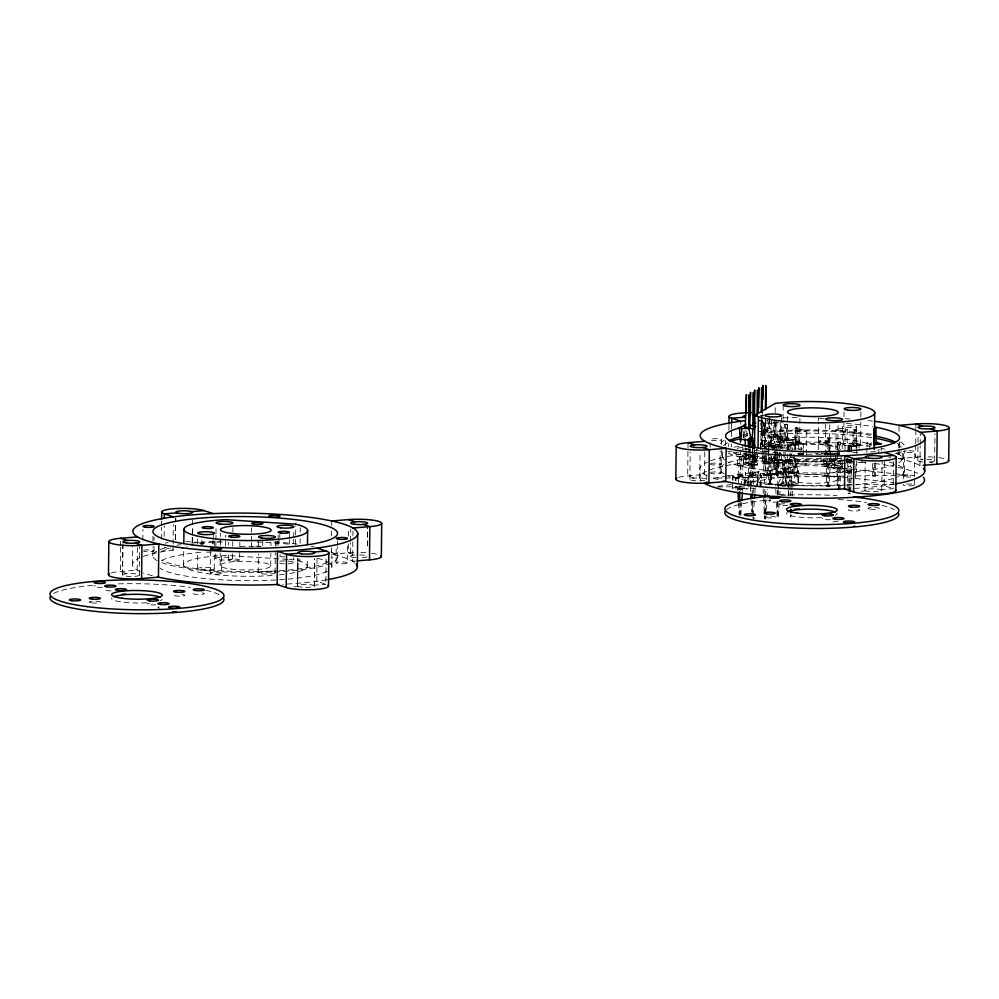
<?xml version="1.0" encoding="UTF-8"?>
<svg xmlns="http://www.w3.org/2000/svg" width="999" height="999" viewBox="0 0 999 999"><rect width="100%" height="100%" fill="white"/><g stroke="black" fill="none" stroke-linecap="round" stroke-linejoin="round"><path stroke-width="0.75" stroke-dasharray="5 3.75" d="M749.812 486.238L749.824 464.785L748.488 464.335L748.863 486.163M769.63 484.615L769.642 463.149L768.306 462.712L768.681 484.54L769.63 484.615L771.29 484.677L772.115 462.949L768.306 462.712M774.562 468.856L774.562 447.39L773.238 446.953L775.711 446.753L777.047 447.19L776.211 468.918L773.601 468.781L773.401 456.306M787.424 456.918L786.837 472.427L785.189 472.365L785.189 452.447M798.114 458.878L797.464 475.949L795.816 475.886L795.816 459.028M827.684 486.426L827.684 464.972L826.36 464.535L826.735 486.363L827.684 486.426L829.345 486.488L830.169 464.772L826.36 464.535M838.311 489.947L838.311 468.494L836.987 468.044L837.349 489.872M848.938 491.933L848.938 472.003L847.614 471.565L847.951 491.833M875.798 463.723L875.336 476.136L873.675 476.073L873.675 463.811M748.488 454.795L748.476 457.917L748.651 454.945M748.501 453.234L748.526 448.551M752.634 449.363L752.609 455.606L752.959 449.662M757.629 453.896L757.504 464.972L752.697 463.224L752.746 452.135M760.876 449.425L760.951 432.267L761.987 431.68L760.951 449.5M760.276 428.334L762.337 428.184L762.362 419.742M762.799 416.321L762.811 413.224M769.58 417.382L769.542 428.633L770.716 428.983L771.902 419.355M768.668 446.94L769.105 436.763L770.953 436.413L770.916 446.678L771.265 422.54M773.913 452.51L777.447 452.272L777.322 463.349L772.514 461.6L772.539 457.442M767.881 435.552L771.615 437.674L781.53 436.501L777.484 434.752L767.881 435.552L767.731 446.628L773.338 448.314L782.254 447.589L782.367 436.513L775.823 436.788L775.886 420.654M782.254 447.589L777.447 445.841L777.484 434.752M786.513 424.175L787.412 424.725L787.774 440.734L786.438 440.297L786.513 424.175L784.665 424.525L783.965 440.509L792.994 440.022L792.894 449.712M788.074 449.35L788.111 438.261L778.508 439.073L778.371 448.751M797.127 427.684L798.039 428.234L798.401 444.255L797.065 443.818L797.127 427.684L795.291 428.034L794.592 444.018L803.621 443.544L803.558 449.188M798.701 450.099L798.738 441.783L789.135 442.594L789.035 449.5M829.008 438.236L828.945 454.358L826.46 454.57L827.16 438.586L829.907 438.786L830.144 448.976M835.476 455.469L835.376 465.159L830.569 463.411L830.606 452.335M839.572 454.945L839.597 450.549M839.597 449.075L839.635 441.745L837.786 442.095L837.474 449.363M841.233 455.844L841.195 466.933L831.48 467.719L831.605 458.029M852.671 443.943L856.78 443.606L860.826 445.354L852.746 446.091L861.675 445.367L855.119 445.641L855.181 429.508L853.333 429.857L852.771 442.932M856.755 453.309L856.767 449.15M856.767 447.764L856.78 443.606M766.121 429.37L765.072 429.957L764.984 448.688L766.121 429.37L761.638 429.745L762.312 446.89L762.674 429.158M139.398 575.087L139.673 546.515M142.857 540.047L142.957 529.433M192.283 542.494L192.42 525.874M201.923 545.167L201.985 539.285M210.227 573.001L210.427 551.773M228.434 559.84L228.509 552.484M228.584 545.129L228.609 542.195M251.511 542.569L251.473 546.977A5.619 0.962 0.6 0 1 256.181 546.153A5.619 0.962 0.6 0 1 262.238 546.79M251.523 541.096L251.648 527.859M278.084 545.466L278.122 541.046M278.134 539.585L278.172 535.164M314.435 585.963L314.673 558.678M336.064 562.687L336.213 547.514M367.395 545.779L367.545 527.597M689.909 479.195L690.172 452.135M721.203 464.085L721.328 450.437M721.39 444.368L721.428 439.822A5.619 0.962 0.6 0 0 713.461 438.773A5.619 0.962 0.6 0 0 712.612 440.434A5.619 0.962 0.6 0 0 721.428 439.822M742.769 449.637L742.844 442.12M780.007 445.691A5.619 0.962 0.6 0 0 772.027 444.642A5.619 0.962 0.6 0 0 771.178 446.303A5.619 0.962 0.6 0 0 780.007 445.691L780.244 422.065M788.698 486.426L788.935 462.15A5.619 0.962 0.6 0 0 780.956 461.113A5.619 0.962 0.6 0 0 780.107 462.774A5.619 0.962 0.6 0 0 788.935 462.15M806.543 454.458L806.792 430.844A5.619 0.962 0.6 0 0 798.813 429.795A5.619 0.962 0.6 0 0 797.964 431.456A5.619 0.962 0.6 0 0 806.792 430.844M829.595 441.62A5.619 0.962 0.6 0 0 821.628 440.584A5.619 0.962 0.6 0 0 820.778 442.232A5.619 0.962 0.6 0 0 829.595 441.62L829.794 423.876M847.14 443.156L847.264 429.508A5.619 0.962 0.6 0 0 839.285 428.459A5.619 0.962 0.6 0 0 838.448 430.119A5.619 0.962 0.6 0 0 847.264 429.508M856.205 448.838L856.418 426.785A5.619 0.962 0.6 0 0 848.438 425.749A5.619 0.962 0.6 0 0 847.589 427.397A5.619 0.962 0.6 0 0 856.418 426.785M864.959 490.059L865.234 461.488M914.547 476.098L914.784 451.835M917.819 460.502L917.981 443.956M917.994 442.457L918.069 434.94M120.592 547.34L120.342 571.515L126.985 573.713M120.617 545.829L120.654 541.308M122.565 574.812L122.927 543.381M132.492 564.635L132.68 546.515M137.45 547.477L137.213 570.129L120.342 571.515A22.49 3.871 0.6 0 0 111.226 572.976M152.76 555.956L152.859 546.878M152.922 540.834L152.972 536.288M153.958 550.948L154.008 546.366M154.083 540.247L154.108 537.187M161.401 539.248L161.526 527.172M161.551 525.661L161.601 521.128M164.123 536.513L164.236 525.949M173.102 545.554L173.052 550.087L164.011 547.09M173.114 544.043L173.314 524.413M175.487 539.21L175.712 518.069M175.487 539.26L175.724 518.306M183.591 565.172L183.741 551.198M192.258 542.657L192.432 526.036M192.445 524.537L192.495 520.004M197.352 568.831L197.527 551.748M197.615 543.98L197.677 537.774M200.549 544.093L203.646 543.843L203.696 539.31M212.712 543.806L212.75 540.784M213.149 543.918L213.187 540.946M213.199 539.46L213.249 535.014M214.223 568.955L214.385 553.421M214.46 545.666L214.51 541.008M215.734 558.541L215.784 553.883M215.871 546.116L215.921 541.458M215.934 539.91L215.984 535.252M215.996 533.703L216.084 525.936M220.13 565.446L220.255 553.021M220.342 545.254L220.467 532.842M221.428 573.289A5.619 0.962 0.6 0 0 213.449 572.252A5.619 0.962 0.6 0 0 212.6 573.901A5.619 0.962 0.6 0 0 221.428 573.289L221.653 553.409M225.424 546.066L225.549 535.189M232.605 558.666L232.667 552.459M232.73 546.253L232.779 541.595M232.879 532.28L232.929 527.609M239.635 560.114A5.619 0.962 0.6 0 0 231.656 559.078A5.619 0.962 0.6 0 0 230.819 560.739A5.619 0.962 0.6 0 0 239.635 560.114L239.723 552.709M239.785 546.778L239.835 542.32M258.242 572.602L258.429 553.97M258.516 546.203L258.566 541.545M262.687 545.779L262.737 541.333M270.717 565.834L270.841 553.409M270.929 545.641L270.954 542.544M275.1 572.739L275.312 552.547M275.374 546.341L275.424 541.683M276.798 545.242L276.835 542.132M279.795 537.574L279.832 534.515M289.31 544.18L289.36 539.722M289.385 538.249L289.435 533.791M288.361 563.761A8.429 1.449 0.6 0 0 293.494 562.474L293.531 557.792M293.681 543.818L293.731 539.16M293.743 537.612L293.831 529.845M295.567 544.355L295.642 536.588M295.654 535.039L295.754 525.724M297.889 558.491L297.615 585.676L297.914 558.741M299.925 561.163L299.937 558.941M300.112 543.306L300.15 538.848M300.224 532.155L300.274 527.684M307.255 566.108L307.33 558.341M314.41 586.101A8.429 1.449 0.6 0 0 302.447 584.54A8.429 1.449 0.6 0 0 301.174 587.037A8.429 1.449 0.6 0 0 314.41 586.101L314.697 558.916M317.02 558.616L316.783 581.281L325.824 584.265L326.111 557.08M354.608 562.549A112.437 19.331 0.6 0 0 331.381 554.195L331.468 545.142M331.568 536.076L331.668 527.01M331.68 525.499L331.73 520.979M331.905 566.346L331.993 557.317M337.262 557.355L337.375 546.765M337.387 545.254L337.437 540.721M347.265 562.961A5.619 0.962 0.6 0 0 339.285 561.925A5.619 0.962 0.6 0 0 338.436 563.586A5.619 0.962 0.6 0 0 347.265 562.961L347.465 544.617M348.339 543.756L348.239 552.822L354.882 555.019M348.414 536.201L348.501 528.646M355.607 557.642A8.429 1.449 0.6 0 1 350.437 556.256L350.599 542.619M350.612 541.096L350.749 528.958M352.834 541.595L352.635 561.226L355.694 560.976M352.897 535.551L352.947 531.031M367.382 545.966L367.57 527.847M688.036 442.669L687.687 475.886L694.33 478.084M699.812 477.847L700.012 452.397M704.794 451.848L704.557 474.513L687.687 475.886A22.49 3.871 0.6 0 0 678.583 477.347M706.718 479.62L706.78 473.551M710.152 447.177L710.202 442.594M720.017 469.355L720.204 451.198M721.141 472.977L721.228 464.11M722.527 456.693L722.589 450.786M725.586 440.684L725.536 445.192A87 14.96 0.6 0 1 727.085 442.157M728.721 446.653L728.758 443.631M728.895 430.045L728.945 425.512M731.405 446.94L731.43 443.918M731.518 436.363L731.58 430.332M731.593 428.821L731.643 424.288M737.949 490.959L737.811 487.987L747.427 488.936L735.739 489.235L735.764 486.413M737.362 465.546L737.462 456.655L740.646 456.193L743.631 456.718L743.543 465.646L737.374 465.584L743.543 465.609M740.446 449.937L740.396 454.458L732.654 451.898M740.721 424.25L740.746 421.241M751.36 454.545A4.495 0.774 0.6 0 1 750.424 454.545L750.187 459.053L744.667 459.19L744.13 452.972M745.966 462.599L746.066 453.733M757.504 464.972L748.588 465.709L748.713 454.632L750.037 454.52M755.444 488.286L748.563 488.186L748.688 476.885L776.485 474.038L775.349 473.738M749.949 464.523L750.049 455.619L753.234 455.157L756.218 455.681L756.118 464.61L749.949 464.56L756.131 464.572M751.585 459.378L751.673 458.891M752.322 454.258L752.372 449.837M754.407 453.671L754.545 448.039M754.957 462.737A4.495 0.774 0.6 0 0 748.488 461.925A4.495 0.774 0.6 0 0 747.964 463.249A4.495 0.774 0.6 0 0 754.957 462.737L755.057 453.821M760.601 448.164L760.701 440.709L766.258 440.522L766.77 449.7M761.325 421.99L761.213 433.291L762.462 433.591L763.049 436.513L763.823 422.602L761.325 421.99L761.176 414.935M761.151 487.162L761.263 475.861M768.805 454.682L768.706 463.586L765.521 464.048L762.537 463.524L762.624 454.632M760.589 442.619L762.724 443.194L762.637 452.01L759.215 451.448M764.485 446.441L764.747 421.59M765.459 419.68L765.334 430.981L766.583 431.281L767.382 434.253L767.956 420.292L765.446 421.69L757.617 420.754M765.783 460.964L765.846 455.057M777.322 463.349L768.406 464.073L768.531 452.997M768.755 452.185L768.818 446.278M768.78 445.504L769.043 421.778M769.667 417.332L769.542 428.633L762.337 428.184M770.441 474.1L769.392 474.3L769.742 475.049C771.69 474.188 766.882 474.138 771.503 474.45L769.742 475.049L769.218 474.35M770.716 445.204L770.803 436.351M770.791 474.625L771.902 474.525L770.903 474.1M771.203 474.975L770.366 474.15L771.49 475M771.852 458.404L771.89 459.128L772.314 458.578M771.852 474.975L771.84 474.026L772.976 474.325L771.74 474.937M772.352 474.75L771.303 474.787M774.662 474.1L773.176 474.787L774.774 474.737C775.361 473.339 771.615 473.351 772.677 474.862L769.742 475.049M772.789 473.988L774.163 473.851L772.589 473.963M773.338 448.314L773.451 437.237M774.587 474.35L775.424 473.688L776.473 474.587L774.587 473.801M762.162 446.541L774.912 439.085L775.087 422.003M775.187 412.687L775.286 403.371M774.774 461.113A4.495 0.774 0.6 0 0 768.306 460.302A4.495 0.774 0.6 0 0 767.781 461.625A4.495 0.774 0.6 0 0 774.774 461.113L774.874 452.197M781.393 453.658L781.293 462.549L778.109 463.012L775.124 462.487L775.212 453.596M776.66 441.72L776.348 441.221M776.223 441.321C776.086 442.295 775.786 441.121 776.573 441.983M776.298 474.612L774.138 474.5L798.164 473.189L798.126 470.504L797.764 484.815L775.561 484.89L775.998 493.831M776.635 475.487L776.722 466.633L778.358 466.583M777.359 495.192L777.734 461.875L775.112 462.45M779.695 445.354A4.495 0.774 0.6 0 0 773.226 444.543A4.495 0.774 0.6 0 0 772.714 445.866A4.495 0.774 0.6 0 0 779.695 445.354L779.807 436.438A4.495 0.774 0.6 0 0 773.313 435.676A4.495 0.774 0.6 0 0 772.801 437.013A4.495 0.774 0.6 0 0 779.794 436.488M779.969 455.244L779.994 452.297M780.007 450.824L780.057 446.391A5.619 0.962 0.6 0 0 771.952 445.442A5.619 0.962 0.6 0 0 771.315 447.102A5.619 0.962 0.6 0 0 780.044 446.453M780.069 448.189L780.319 424.026M781.343 448.726L781.668 415.509M782.404 460.452L782.304 469.318L783.953 469.393M782.816 440.809L783.029 420.629M783.041 419.081L783.191 405.094M782.542 483.941L783.228 469.493L783.391 483.204L782.542 483.941L765.858 484.64L767.344 472.427L757.704 474.687L757.367 486.014L757.217 474.725L732.854 476.386L732.417 488.049L735.739 489.235M783.74 473.389L783.828 464.535M784.003 447.677L784.078 440.759L792.157 440.022L788.111 438.261M784.015 469.33L784.115 460.464L782.492 460.389M786.313 485.089L786.438 473.801M786.875 478.683L786.975 469.817M787.2 447.714L787.574 412M787.712 461.388L793.88 461.513L787.724 461.501L787.774 454.033M788.611 495.292L788.686 487.912M790.334 448.813L790.421 439.947M791.97 452.235L792.057 443.381M793.955 454.095L793.88 467.944L795.516 468.019L793.955 467.882M794.642 449.812L794.704 444.28L802.784 443.544L798.738 441.783M795.291 463.923L795.366 456.543M795.391 449.75L795.604 430.756L795.379 449.862M795.591 467.957L795.691 459.103L794.068 459.016L795.616 459.165M797.577 449.026L797.951 448.576M799.687 440.946L799.962 414.548M800.961 452.322L801.048 443.469A4.495 0.774 0.6 0 0 794.567 442.707A4.495 0.774 0.6 0 0 794.055 444.043A4.495 0.774 0.6 0 0 801.036 443.519M803.558 449.95L803.508 454.62L798.701 452.872M806.518 464.11A5.619 0.962 0.6 0 0 798.426 463.086A5.619 0.962 0.6 0 0 797.776 464.76A5.619 0.962 0.6 0 0 806.518 464.11L806.593 458.129M818.281 449.6L818.356 442.22M818.381 441.433L818.593 422.165M818.618 420.679L818.643 417.707M823.838 462.787L823.888 458.354M825.311 454.87L825.649 423.826M835.376 465.159L826.46 465.896L826.56 456.206M829.507 451.186L829.607 442.32A5.619 0.962 0.6 0 0 821.503 441.383A5.619 0.962 0.6 0 0 820.853 443.044A5.619 0.962 0.6 0 0 829.595 442.395M830.007 460.264L829.382 460.989M829.232 459.14L829.769 459.565L829.357 458.803M832.829 462.874L832.879 458.441M834.465 466.308L834.54 458.916M835.838 449.1L836.063 429.22M842.744 463.548A5.619 0.962 0.6 0 1 835.738 462.512L835.838 453.683M846.003 468.681L837.087 469.418L837.199 458.341L835.364 458.766L832.716 457.53M837.474 479.158L837.562 470.304M837.699 457.804L837.736 453.371M837.799 448.101L838.036 424.812M840.072 462.387L840.159 462.599M840.534 463.736L840.496 464.448L840.896 463.936M842.244 448.788L842.532 420.841M843.705 444.592L843.93 422.852M843.993 416.645L844.043 411.988M844.942 450.224L845.216 426.498M846.977 462.649L847.065 455.269M855.906 461.113L856.742 461.126L856.63 472.202L847.714 472.927L847.826 461.85L851.86 461.488M850.773 466.583L850.649 465.821L850.249 466.645L850.536 465.921L850.998 466.57M851.26 467.295L851.185 467.969L851.61 467.42M859.065 448.239L859.103 445.279A4.495 0.774 0.6 0 0 852.909 444.505M860.564 444.717L860.838 418.319M860.863 416.77L860.938 409.003M869.867 449.475L869.929 443.568M878.82 452.522L878.858 449.562M881.418 450.661L881.443 447.889M881.755 490.484A8.429 1.449 0.6 0 0 869.792 488.923A8.429 1.449 0.6 0 0 868.531 491.408A8.429 1.449 0.6 0 0 881.755 490.484L882.092 461.663M884.39 461.488L884.14 485.651L893.181 488.648A22.49 3.871 0.6 0 1 894.055 488.973M893.456 461.463L893.181 488.648L880.793 489.66M898.825 449.513L898.725 458.578L915.596 457.192A22.49 3.871 0.6 0 1 921.453 456.88M898.838 448.014L898.888 443.481M899.013 431.393L899.075 425.349M899.512 446.516L899.55 442.008M902.272 458.416L902.334 452.51M903.271 478.958L903.296 476.011M903.308 476.024L903.583 451.548M904.52 470.754L904.719 451.086M914.447 484.977L914.51 479.07M915.721 445.117L915.596 457.192L922.239 459.39M915.733 443.606L915.883 430.007M915.896 428.496L915.946 423.976M919.979 465.609L920.179 445.979M920.204 444.468L920.316 433.891M934.614 460.926L934.927 433.616M122.54 574.962L122.877 546.391M175.462 539.385L175.724 518.331M297.577 585.826L297.914 558.766M748.588 465.709L742.981 464.011L743.144 452.947L746.877 455.057L749.924 454.807L748.601 454.37M768.406 464.073L762.799 462.375L762.961 451.311L768.443 450.861M826.46 465.896L820.853 464.198L820.966 455.906M847.714 472.927L842.095 471.228L842.257 460.164L843.343 461.051M866.857 452.46L866.92 448.314M866.945 446.928L866.995 442.782L871.116 442.432M746.003 448.788L745.853 457.692L745.491 448.326M750.099 447.964L749.987 455.382L749.675 447.577M769.979 484.99L770.604 473.289L793.056 471.453L798.164 473.189L798.588 484.078L797.764 484.815M769.842 447.24L770.017 436.838L769.105 436.763M774.949 421.079L774.675 437.425L771.615 437.674L782.367 436.513M784.665 424.525L785.564 424.6L785.289 440.946L782.242 441.196L778.508 439.073M795.291 428.034L796.191 428.109L795.916 444.455L792.869 444.705L789.135 442.594M827.796 455.007L827.871 450.549M827.896 449.063L828.071 438.661L827.16 438.586M838.498 454.058L838.698 442.17L837.786 442.095M849.088 459.065L849.038 462.038L845.991 462.287L856.742 461.126M853.333 429.857L854.245 429.932L853.97 446.278L852.634 445.841L855.119 445.641M750.524 485.764L750.973 464.135L748.488 464.335M771.29 484.677L770.341 484.128L770.791 462.512M776.211 468.918L775.261 468.369L775.486 457.567C776.285 458.603 775.474 457.355 774.999 457.542M775.524 456.019L775.711 446.753M786.837 472.427L785.888 471.89L786.213 456.443M797.464 475.949L796.515 475.399L796.865 458.416M829.345 486.488L828.396 485.951L828.833 464.335M839.01 489.473L839.46 467.844L836.987 468.044M849.674 491.433L850.087 471.366L847.614 471.565M875.336 476.136L874.387 475.599L874.637 463.249M747.539 486.026L747.864 477.285L748.688 476.885L744.018 485.751M751.473 486.301L752.297 464.572L750.973 464.135M770.604 473.289L770.716 470.442L770.803 484.24M839.959 490.01L840.796 468.281L839.46 467.844M850.649 491.97L851.41 471.803L850.087 471.366M855.519 477.772L856.168 460.701M756.193 459.328L756.068 459.69M780.918 442.07C779.732 443.818 781.33 440.272 780.831 442.27M802.172 449.1C801.71 450.212 801.285 447.34 802.072 449.3M834.04 459.777C834.29 457.954 832.941 461.326 834.04 459.652M768.418 452.747L768.606 448.389M776.785 421.203L777.147 437.225L774.675 437.425L773.338 436.988L774.038 421.004M837.212 455.182L837.412 450.811M851.448 458.916L851.523 461.838L849.038 462.038L847.714 461.6L847.839 458.691M739.685 514.747L740.259 502.734M740.833 490.734L740.983 487.724M752.347 512.212L752.921 500.212M753.283 492.694L753.496 488.199M764.71 515.684L764.572 518.693L764.422 515.709M764.784 514.185L765.571 497.677M765.646 496.166L765.933 490.159M777.946 501.148L777.16 517.657L776.36 501.273M778.233 495.142L778.446 490.634M778.521 489.135L778.733 484.627L775.561 484.89M790.746 495.604L790.958 491.108M791.033 489.597L791.32 483.591L788.149 483.853L788.436 489.81M753.358 484.115L754.058 471.665L755.306 474.55M756.73 453.296L756.992 448.838M758.029 474.325L758.216 471.378L758.229 485.264M740.808 515.247L741.745 501.76M742.469 491.283L742.682 488.286L748.563 488.186M752.984 520.204L753.184 517.207M753.296 515.709L754.432 499.238M754.844 493.244L755.157 488.748M765.771 516.171L765.571 519.168L765.484 516.058M766.183 510.177L766.92 499.7M767.02 498.201L767.644 489.223M779.183 503.159L778.146 518.131L777.684 501.011M779.807 494.18L780.019 491.183M790.946 514.11L790.733 517.107L790.646 513.986M792.182 496.141L793.019 484.153L791.32 483.591M754.008 458.991L753.808 459.64M773.576 457.679L773.626 458.017M778.745 441.608L778.558 442.257M789.285 445.167L789.522 445.916L789.372 445.117M799.749 448.951L799.862 449.35M831.618 459.49L832.017 459.977L831.717 459.303M842.494 462.699L842.357 463.411M744.829 482.679L745.579 472.477L744.63 485.589M752.21 476.223L753.958 457.005L755.381 475.961L750.511 475.661L752.297 456.58L753.683 475.399L755.381 475.961M770.142 473.676L767.881 473.514L767.344 472.427L766.67 474.962L768.493 474.25L768.681 475.237L764.797 475.187L766.545 455.969L767.969 474.925L763.099 474.625L764.884 455.556L766.27 474.363M777.384 474.15L779.133 454.945L780.556 473.888L775.686 473.588L777.472 454.52L778.845 473.326L780.556 473.888M789.959 473.126L791.72 453.908L793.131 472.864L788.261 472.564L790.047 453.484L791.433 472.302L793.131 472.864M739.622 477.247L741.408 458.029L742.794 476.985L737.924 476.685L739.71 457.617L741.096 476.423L742.794 476.985M752.135 460.077L751.997 460.739L752.497 460.202M787.824 446.678L787.499 446.191M791.071 446.041L791.383 445.054M768.493 474.25L768.556 474.8M783.391 483.204L791.021 482.579L793.081 468.681L795.054 482.917L798.588 484.078M838.149 463.336L838.461 462.687L838.111 463.461M732.417 488.049L740.684 486.713L742.719 475.586L743.618 481.318M744.068 458.878L750.249 458.941M756.218 455.756L748.201 456.605L754.37 456.668L750.049 455.694M769.58 419.38L767.482 430.781L765.334 430.981L765.197 418.656L767.482 430.781L770.716 428.983M762.524 463.486L768.718 463.548M747.889 435.252L743.756 437.562L745.154 430.407M749.675 459.627L749.974 458.978L749.612 459.752M769.517 458.091L769.792 457.355L769.43 458.129M795.691 449.363L795.966 448.626L795.704 449.4M773.176 474.787L774.774 474.737L774.787 473.963M786.737 445.129L786.8 445.005M829.22 459.19L829.332 458.916M753.92 459.041L754.02 459.79M773.663 457.517L773.838 458.166M778.658 441.658L778.758 442.407M799.837 448.788L799.799 449.288M842.407 462.749L842.307 463.349M785.077 445.879L785.339 445.104L784.977 445.891M827.572 459.94L827.834 459.165L827.484 459.952M848.825 466.97L849.088 466.196L848.725 466.983M763.174 476.036L764.16 473.351L764.809 484.665M839.909 462.4L840.084 463.086M778.433 483.616L783.191 472.265M755.906 458.853L755.107 459.09L756.156 459.115M833.778 459.053L832.966 459.29L833.965 459.203M743.98 485.539L747.864 477.285L738.011 478.096L732.292 476.76M755.269 487.25L760.776 475.899L760.014 487.912L760.376 473.601L760.451 476.261M778.733 484.627L780.431 485.189L785.938 473.838L785.189 485.839L782.354 485.951M750.599 477.06L751.897 474.413L752.197 482.879M788.348 473.963L789.647 471.316L790.134 485.439M777.147 443.231L776.885 442.682M743.631 456.793L737.462 456.73M762.699 443.231L760.401 443.643M766.845 440.884L760.701 440.859M770.142 474.163L769.417 474.275M774.937 474.05L773.189 474.225L774.774 474.737M780.519 441.695L780.319 441.833M755.806 458.291L754.994 458.691L755.868 458.391M768.656 475.237L766.67 474.962L767.881 473.514M880.032 449.425L879.932 449.525M791.47 445.142L790.471 445.229L791.583 445.429M780.544 440.909C778.308 441.133 781.755 441.108 780.344 440.796M791.171 444.43L790.359 444.817L790.833 444.305M801.235 447.902L801.91 448.139M833.116 458.441L834.015 458.791L833.253 458.391M760.339 434.865L762.462 433.591M754.507 451.011L757.055 449.525M766.583 431.281L761.213 433.291L761.987 412.624M772.514 474.562L774.163 473.851M784.015 460.539L782.504 460.527M782.192 464.46C786.138 461.55 776.81 474.513 783.666 473.451M782.379 469.255L783.94 469.268M782.092 473.314L783.666 473.326M776.71 475.424L778.271 475.449L778.433 466.645L776.797 466.683M778.246 475.574L776.735 475.561M760.913 423.451L763.823 422.602M773.601 468.781L775.261 468.369M783.89 452.035L784.227 472.302L785.888 471.89M794.542 457.105L794.854 475.811L796.515 475.399M768.681 484.54L770.341 484.128M826.735 486.363L828.396 485.951M872.514 463.536L872.726 476.011L874.387 475.599M849.637 492.982L847.976 493.394L850.586 493.518M784.078 440.759L782.242 441.196L792.994 440.022M748.713 454.632L746.877 455.057L752.397 454.607M794.704 444.28L792.869 444.705L803.621 443.544M775.786 453.284L780.656 453.309M776.61 452.26L773.688 452.747A8.429 1.449 0.6 0 0 779.819 452.048M749.337 450.462L750.349 450.074L749.312 449.675M726.91 476.261L713.236 478.184L845.629 476.086M728.433 476.048L795.279 466.658M717.707 486.401L731.38 484.478M743.531 482.779L795.179 475.524M843.631 460.052L849.113 459.59M760.501 415.884L763.598 415.621M773.338 436.988L775.823 436.788M783.965 440.509L786.438 440.297M794.592 444.018L797.065 443.818M774.562 447.39L777.047 447.19M773.039 452.634L777.447 452.272M850.923 446.528L856.443 446.078L856.081 430.057L855.181 429.508M826.573 454.82L835.489 454.095L829.27 454.57A25.3 4.346 0.6 0 0 814.959 453.259M749.824 464.785L752.297 464.572M769.642 463.149L772.115 462.949M838.423 458.516L840.896 458.316L835.364 458.766L838.423 458.516L837.087 458.079M847.714 461.6L851.523 461.838M827.684 464.972L830.169 464.772M737.924 476.685L741.096 476.423M750.511 475.661L753.683 475.399M775.686 473.588L778.845 473.326M788.261 472.564L791.433 472.302M838.311 468.494L840.796 468.281M771.503 474.45L769.405 474.338M772.976 474.325L771.752 474.388L772.964 474.875M848.938 472.003L851.41 471.803M742.682 488.286L737.811 487.987M788.149 483.853L793.019 484.153M861.288 491.258L865.933 490.884M331.381 554.195L348.239 552.822A22.49 3.871 0.6 0 1 356.281 552.459M293.931 586.888L298.576 586.5M313.436 585.289L325.824 584.265M767.731 446.628L777.447 445.841M742.981 464.011L752.697 463.224M762.799 462.375L772.514 461.6M820.853 464.198L830.569 463.411M842.095 471.228L851.822 470.454M745.891 449.55L748.201 449.55M756.78 454.782L752.796 454.545M777.659 461.95L781.293 462.512M847.189 476.061L897.027 475.274M898.576 475.249L907.929 475.099L855.619 469.63M717.819 486.963L741.183 486.6M781.68 485.951L845.529 484.952M847.09 484.927L893.818 484.178M795.054 482.917L791.021 482.579M758.666 420.167L762.112 420.379M761.638 429.745L765.072 429.957M758.541 431.468L761.987 431.68M287.612 559.378L225.337 555.382A61.838 10.627 0.6 0 0 188.749 569.318A61.838 10.627 0.6 0 0 274.638 575.312M289.173 559.49L295.404 559.89A61.838 10.627 0.6 0 1 288.511 573.701M785.564 424.6L787.412 424.725M854.245 429.932L856.081 430.057M796.191 428.109L798.039 428.234M828.071 438.661L829.907 438.786M770.017 436.838L771.865 436.963L772.127 448.613M838.698 442.17L840.534 442.295L840.696 449.575M872.726 476.011L873.675 476.073M784.227 472.302L785.189 472.365M794.854 475.811L795.816 475.886M766.67 474.962L767.494 475.037M740.684 486.713L744.505 487.05M824.837 466.408L854.07 469.468M824.749 475.274L853.983 478.334M855.519 478.496L893.98 482.517M780.431 485.189L785.189 485.839L785.489 471.603L785.626 474.188M831.992 453.558L834.652 454.083L831.73 454.557A4.495 0.774 0.6 0 0 830.381 453.296M831.48 467.719L837.087 469.418M930.206 462.025L932.854 462.912M877.796 449.95L877.871 450.149M831.755 460.289L831.318 459.627L831.88 460.502M842.382 463.798L841.932 463.149L842.494 464.011M778.758 442.919L778.184 442.058L778.496 442.644M773.701 458.466L773.263 457.804L773.825 458.678M753.883 460.089L753.446 459.44L754.008 460.302M763.099 474.625L764.797 475.187M870.741 444.905L866.995 442.782M839.635 441.745L840.534 442.295M770.953 436.413L771.865 436.963M821.003 453.134L822.09 454.021M762.961 451.311L764.048 452.197M763.348 433.091L763.985 435.826L765.446 421.69L761.375 433.204L761.063 420.966M738.011 478.096L739.809 489.56M742.994 434.752L743.368 437.537M746.69 431.056L747.227 436.65M788.511 491.308L788.723 495.779M763.124 488.898L763.486 496.353M763.561 497.839L764.36 514.223M750.611 491.421L750.399 486.95L752.097 487.512L752.259 493.743M751.048 500.362L751.623 512.275M738.536 502.884L739.11 514.797M789.847 484.415L790.147 495.317M777.384 490.122L777.522 494.792M764.759 489.597L764.847 492.707M765.022 498.938L765.434 514.497M752.472 501.523L752.771 512.412M739.884 502.559L740.234 515.009M830.169 450.437L830.269 454.807M743.643 431.518L743.756 437.562M732.854 476.386L732.929 480.494M735.951 486.401L735.976 489.223M284.066 574.325A61.838 10.627 0.6 0 1 279.42 574.862M211.388 551.923A5.619 0.962 0.6 0 1 204.296 551.947M284.765 556.855A5.619 0.962 0.6 0 1 279.545 556.53M279.658 555.157A5.619 0.962 0.6 0 1 280.919 555.019M288.311 561.088A8.429 1.449 0.6 0 1 293.494 562.474M284.328 563.823A8.429 1.449 0.6 0 1 279.608 563.436M279.782 561.201A8.429 1.449 0.6 0 1 284.927 560.938M53.659 593.493A87 14.96 0.6 0 1 93.094 585.302M118.519 583.853A87 14.96 0.6 0 1 190.384 587.4M206.094 590.297A87 14.96 0.6 0 1 219.805 594.954M181.843 594.405A5.619 0.962 0.6 0 1 183.591 595.866A5.619 0.962 0.6 0 1 175.025 595.829A5.619 0.962 0.6 0 1 176.061 594.38M202.41 592.857A5.619 0.962 0.6 0 1 202.585 594.305A5.619 0.962 0.6 0 1 194.193 594.068A5.619 0.962 0.6 0 1 196.116 592.682M110.976 590.846A5.619 0.962 0.6 0 1 105.382 590.284A5.619 0.962 0.6 0 1 106.044 589.21M102.36 587.237A5.619 0.962 0.6 0 1 95.342 586.913A5.619 0.962 0.6 0 1 95.417 585.689M159.865 608.154A5.619 0.962 0.6 0 1 158.866 606.855M155.969 604.782A5.619 0.962 0.6 0 1 148.327 604.457A5.619 0.962 0.6 0 1 149.363 603.146M162.113 599.338A25.3 4.346 0.6 0 1 160.177 600.624M146.616 602.784A25.3 4.346 0.6 0 1 111.751 597.989M326.835 579.757A112.437 19.331 0.6 0 1 282.667 584.278M152.36 575.711A112.437 19.331 0.6 0 1 143.344 572.939M140.01 571.565A112.437 19.331 0.6 0 1 140.035 557.654M143.357 556.356A112.437 19.331 0.6 0 1 177.61 549.512M240.235 546.316A112.437 19.331 0.6 0 1 260.964 546.703M165.285 543.094A22.49 3.871 0.6 0 1 168.157 542.532M185.777 541.633A22.49 3.871 0.6 0 1 203.646 543.843M187.125 546.828A8.429 1.449 0.6 0 1 186.388 546.878M360.826 552.497A22.49 3.871 0.6 0 1 367.557 552.859M371.591 553.271A22.49 3.871 0.6 0 1 379.558 555.032M367.145 556.693A8.429 1.449 0.6 0 1 359.84 557.779M350.437 556.256A8.429 1.449 0.6 0 1 355.569 554.969M359.603 554.895A8.429 1.449 0.6 0 1 367.108 556.106M327.372 562.312A87 14.96 0.6 0 1 244.206 571.603A87 14.96 0.6 0 1 162.138 560.364M161.726 551.485A87 14.96 0.6 0 1 170.866 548.076M199.825 543.419A87 14.96 0.6 0 1 222.54 541.982M257.005 541.97A87 14.96 0.6 0 1 291.283 544.467M331.431 555.819A87 14.96 0.6 0 1 331.68 558.841M327.285 571.328A87 14.96 0.6 0 1 239.947 580.569A87 14.96 0.6 0 1 159.89 567.981M161.638 560.514A87 14.96 0.6 0 1 203.808 552.072M317.582 558.191A87 14.96 0.6 0 1 327.784 561.975M329.945 563.374A87 14.96 0.6 0 1 331.581 567.857M143.719 550.224A5.619 0.962 0.6 0 1 152.11 550.137A5.619 0.962 0.6 0 1 152.023 551.585A5.619 0.962 0.6 0 1 143.656 551.298M279.683 540.721A5.619 0.962 0.6 0 1 277.26 541.333M330.994 551.785A92.27 15.859 0.6 0 1 281.081 571.628A92.27 15.859 0.6 0 1 161.239 562.449M157.13 560.589A92.27 15.859 0.6 0 1 156.693 551.173M159.915 549.662A92.27 15.859 0.6 0 1 167.645 547.227M176.948 545.254A92.27 15.859 0.6 0 1 180.732 544.63M191.458 543.194A92.27 15.859 0.6 0 1 221.179 541.096M274.713 541.945A92.27 15.859 0.6 0 1 297.215 544.105M311.188 546.278A92.27 15.859 0.6 0 1 314.198 546.865M780.806 495.404A87 14.96 0.6 0 1 837 495.629M726.373 509.802A87 14.96 0.6 0 1 770.704 499.887M838.398 499.525A87 14.96 0.6 0 1 866.633 502.435M882.179 505.419A87 14.96 0.6 0 1 894.679 509.79M858.416 509.49A5.619 0.962 0.6 0 1 857.954 510.789A5.619 0.962 0.6 0 1 850.411 510.751A5.619 0.962 0.6 0 1 849.4 509.453M787.861 505.581A5.619 0.962 0.6 0 1 779.582 504.645A5.619 0.962 0.6 0 1 787.899 503.883M778.096 501.973A5.619 0.962 0.6 0 1 770.366 501.785A5.619 0.962 0.6 0 1 770.666 500.449M752.996 517.807A5.619 0.962 0.6 0 1 754.982 518.256M832.991 521.953A5.619 0.962 0.6 0 1 841.558 521.515M830.406 519.642A5.619 0.962 0.6 0 1 823.763 519.405A5.619 0.962 0.6 0 1 822.814 518.256M836.962 513.286A25.3 4.346 0.6 0 1 835.052 515.447M821.49 517.607A25.3 4.346 0.6 0 1 786.638 512.824M894.18 484.128A112.437 19.331 0.6 0 1 850.024 488.648M718.131 479.67A112.437 19.331 0.6 0 1 710.701 477.322M706.855 475.711A112.437 19.331 0.6 0 1 707.379 462.038M710.489 460.814A112.437 19.331 0.6 0 1 747.277 453.621M762.637 452.21A112.437 19.331 0.6 0 1 769.792 451.723M852.759 452.435A112.437 19.331 0.6 0 1 861.2 453.146M898.151 458.454A112.437 19.331 0.6 0 1 921.965 466.933M700.961 480.544A112.363 19.318 0.6 0 1 706.455 471.303M709.377 470.079A112.363 19.318 0.6 0 1 856.805 461.638M861.088 462.025A112.363 19.318 0.6 0 1 868.019 462.724M874.687 463.499A112.363 19.318 0.6 0 1 892.731 466.271M898.001 467.32A112.363 19.318 0.6 0 1 917.619 473.326M778.446 485.789A5.619 0.962 0.6 0 1 786.313 485.626A5.619 0.962 0.6 0 1 787.637 487M779.208 494.493A5.619 0.962 0.6 0 1 786.438 494.517A5.619 0.962 0.6 0 1 787.961 495.741M710.464 463.611A5.619 0.962 0.6 0 1 719.055 463.324A5.619 0.962 0.6 0 1 719.093 464.847A5.619 0.962 0.6 0 1 710.489 464.398M710.551 472.415A5.619 0.962 0.6 0 1 719.068 472.202A5.619 0.962 0.6 0 1 719.093 473.701A5.619 0.962 0.6 0 1 710.564 473.326M906.705 484.003A5.619 0.962 0.6 0 1 914.397 484.84A5.619 0.962 0.6 0 1 908.266 485.876A5.619 0.962 0.6 0 1 903.546 484.54M846.64 462.312A5.619 0.962 0.6 0 1 846.653 462.974M835.738 462.512A5.619 0.962 0.6 0 1 843.081 461.7M838.723 454.557A5.619 0.962 0.6 0 1 836.263 453.284M896.74 453.084A89.873 15.447 0.6 0 1 898.875 462.649M894.629 464.635A89.873 15.447 0.6 0 1 809.565 472.977A89.873 15.447 0.6 0 1 728.046 462.038M724.55 459.927A89.873 15.447 0.6 0 1 724.425 453.496M737.137 448.339A89.873 15.447 0.6 0 1 743.356 446.965M761.887 444.268A89.873 15.447 0.6 0 1 869.929 446.266M881.043 448.276A89.873 15.447 0.6 0 1 884.927 449.163M901.535 451.698A89.873 15.447 0.6 0 1 897.052 454.795M890.996 457.018A89.873 15.447 0.6 0 1 888.873 457.617M862.999 461.988A89.873 15.447 0.6 0 1 728.146 453.171M723.451 445.691A89.873 15.447 0.6 0 1 727.934 442.607M761.975 435.402A89.873 15.447 0.6 0 1 872.402 437.787M898.8 445.267A89.873 15.447 0.6 0 1 901.448 447.402M871.665 444.205A4.495 0.774 0.6 0 1 871.64 442.982M870.504 452.035A4.495 0.774 0.6 0 1 876.56 451.823M859.103 445.279A4.495 0.774 0.6 0 1 852.934 445.941M851.835 460.876A5.619 0.962 0.6 0 1 846.702 460.601M846.677 459.165A5.619 0.962 0.6 0 1 847.964 459.028M837.462 458.404A25.3 4.346 0.6 0 1 809.839 461.863A25.3 4.346 0.6 0 1 787.162 457.018M798.176 453.821A25.3 4.346 0.6 0 1 804.495 453.346M788.199 449.662A25.3 4.346 0.6 0 1 810.639 444.343A25.3 4.346 0.6 0 1 837.549 449.538M842.944 466.745A4.495 0.774 0.6 0 1 836.126 466.92A4.495 0.774 0.6 0 1 836.101 465.721A4.495 0.774 0.6 0 1 842.919 466.021M851.66 461.713A4.495 0.774 0.6 0 1 846.677 461.55M846.653 460.402A4.495 0.774 0.6 0 1 851.635 460.327M851.573 470.579A4.495 0.774 0.6 0 1 846.59 470.404M846.565 469.255A4.495 0.774 0.6 0 1 851.548 469.18M825.674 454.557A4.495 0.774 0.6 0 1 825.898 453.309M782.017 448.326A4.495 0.774 0.6 0 1 789.56 448.376A4.495 0.774 0.6 0 1 786.638 449.538M771.902 456.043A5.619 0.962 0.6 0 1 770.054 455.769M797.839 454.295A5.619 0.962 0.6 0 1 805.294 454.545M774.774 452.035A4.495 0.774 0.6 0 1 774.2 452.597M765.896 452.048A4.495 0.774 0.6 0 1 769.28 451.386M746.753 454.145A4.495 0.774 0.6 0 1 746.74 453.334M829.894 458.291A61.838 10.627 0.6 0 1 802.085 458.279M794.617 457.904A61.838 10.627 0.6 0 1 784.277 457.08M774.912 439.085A61.838 10.627 0.6 0 1 871.403 445.267M789.222 449.375A25.3 4.346 0.6 0 1 811.126 443.556A25.3 4.346 0.6 0 1 836.712 449.413M824.325 418.818A5.619 0.962 0.6 0 1 819.555 418.331M797.851 453.484A5.619 0.962 0.6 0 1 804.07 453.546A5.619 0.962 0.6 0 1 806.468 454.557M778.159 422.714A5.619 0.962 0.6 0 1 770.616 422.552A5.619 0.962 0.6 0 1 770.354 421.253M825.474 454.582A8.429 1.449 0.6 0 1 831.717 453.509A8.429 1.449 0.6 0 1 840.334 454.095M766.283 451.998A8.429 1.449 0.6 0 1 764.585 450.799M846.69 445.704A8.429 1.449 0.6 0 1 847.252 443.431A8.429 1.449 0.6 0 1 860.002 444.218A8.429 1.449 0.6 0 1 853.109 446.103M926.947 459.278A8.429 1.449 0.6 0 1 934.639 460.851A8.429 1.449 0.6 0 1 926.348 462.162M922.964 462.013A8.429 1.449 0.6 0 1 917.781 460.626A8.429 1.449 0.6 0 1 922.914 459.34M928.171 456.88A22.49 3.871 0.6 0 1 934.902 457.23M938.948 457.654A22.49 3.871 0.6 0 1 946.915 459.415M731.355 451.473A22.49 3.871 0.6 0 1 729.757 450.799M734.003 447.177A22.49 3.871 0.6 0 1 738.81 446.491M761.95 446.565A22.49 3.871 0.6 0 1 765.696 447.04M759.252 450.349A8.429 1.449 0.6 0 1 757.617 450.849M742.894 449.488A8.429 1.449 0.6 0 1 750.212 448.389M783.391 417.869A112.437 19.331 0.6 0 1 799.799 417.495M845.117 418.656A112.437 19.331 0.6 0 1 850.461 419.018M868.268 420.604A112.437 19.331 0.6 0 1 872.539 421.079M695.878 480.769A8.429 1.449 0.6 0 1 691.758 478.421A8.429 1.449 0.6 0 1 705.706 478.783A8.429 1.449 0.6 0 1 699.288 480.856M852.247 459.565A87 14.96 0.6 0 1 735.851 452.135M743.343 436.076A87 14.96 0.6 0 1 746.078 435.527M760.714 433.304A87 14.96 0.6 0 1 871.24 435.414M897.539 443.544A87 14.96 0.6 0 1 899.187 448.027M760.813 424.288A87 14.96 0.6 0 1 778.571 422.727M846.228 423.376A87 14.96 0.6 0 1 872.589 426.61M909.102 450.724A5.619 0.962 0.6 0 1 914.46 452.072A5.619 0.962 0.6 0 1 905.494 452.385A5.619 0.962 0.6 0 1 906.53 450.811M899.874 451.848A92.27 15.859 0.6 0 1 894.967 453.808M851.66 460.614A92.27 15.859 0.6 0 1 727.622 451.198M720.604 443.544A92.27 15.859 0.6 0 1 724.2 440.372M743.244 434.677A92.27 15.859 0.6 0 1 748.239 433.816M761.8 432.08A92.27 15.859 0.6 0 1 872.077 434.34M900.411 441.92A92.27 15.859 0.6 0 1 904.769 446.553M898.251 465.184A92.27 15.859 0.6 0 1 897.364 477.06M893.243 478.484A92.27 15.859 0.6 0 1 855.856 484.478M851.41 484.827A92.27 15.859 0.6 0 1 727.372 475.412M724.375 473.988A92.27 15.859 0.6 0 1 723.95 464.572M728.446 462.574A92.27 15.859 0.6 0 1 767.22 455.756M798.676 454.233A92.27 15.859 0.6 0 1 827.01 454.545M889.335 462.125A92.27 15.859 0.6 0 1 893.581 463.386M735.851 477.947L735.826 480.769L735.851 477.947M771.403 456.98L771.403 457.754L771.378 457.055M774.412 442.245L774.712 441.595L774.4 442.22M771.166 457.155L770.941 457.792L771.166 457.155M774.437 442.332L774.113 441.645L774.362 442.37M230.919 569.055A25.3 4.346 0.6 0 0 270.617 566.271A25.3 4.346 0.6 0 0 234.728 561.588A25.3 4.346 0.6 0 0 230.919 569.055M261.838 573.813A8.429 1.449 0.6 0 0 275.075 572.877A8.429 1.449 0.6 0 0 263.099 571.316A8.429 1.449 0.6 0 0 261.838 573.813M219.343 559.74A8.429 1.449 0.6 0 0 232.567 558.816A8.429 1.449 0.6 0 0 220.604 557.255A8.429 1.449 0.6 0 0 219.343 559.74M200.949 570.029A8.429 1.449 0.6 0 0 214.186 569.105A8.429 1.449 0.6 0 0 202.223 567.544A8.429 1.449 0.6 0 0 200.949 570.029M91.583 602.872A5.619 0.962 0.6 0 0 100.4 602.26A5.619 0.962 0.6 0 0 92.42 601.211A5.619 0.962 0.6 0 0 91.583 602.872M126.136 576.161A8.429 1.449 0.6 0 0 139.373 575.237A8.429 1.449 0.6 0 0 127.397 573.676A8.429 1.449 0.6 0 0 126.136 576.161M870.429 509.153A5.619 0.962 0.6 0 0 879.257 508.528A5.619 0.962 0.6 0 0 871.278 507.492A5.619 0.962 0.6 0 0 870.429 509.153M766.458 517.707A5.619 0.962 0.6 0 0 775.274 517.082A5.619 0.962 0.6 0 0 767.294 516.046A5.619 0.962 0.6 0 0 766.458 517.707M798.189 473.526A25.3 4.346 0.6 0 0 837.512 470.604A25.3 4.346 0.6 0 0 801.098 466.046A25.3 4.346 0.6 0 0 798.189 473.526M798.101 482.392A25.3 4.346 0.6 0 0 837.412 479.47A25.3 4.346 0.6 0 0 801.011 474.9A25.3 4.346 0.6 0 0 798.101 482.392M905.793 476.835A5.619 0.962 0.6 0 0 914.535 476.186A5.619 0.962 0.6 0 0 906.443 475.162A5.619 0.962 0.6 0 0 905.793 476.835M825.836 463.449A4.495 0.774 0.6 0 0 832.816 462.924A4.495 0.774 0.6 0 0 826.348 462.112A4.495 0.774 0.6 0 0 825.836 463.449M783.428 440.522A4.495 0.774 0.6 0 0 790.421 440.01A4.495 0.774 0.6 0 0 783.94 439.198A4.495 0.774 0.6 0 0 783.428 440.522M786.413 442.02A8.429 1.449 0.6 0 0 799.65 441.083A8.429 1.449 0.6 0 0 787.687 439.523A8.429 1.449 0.6 0 0 786.413 442.02"/><path stroke-width="1.5" d="M746.328 413.161L746.403 394.58L745.242 427.684L748.688 427.897L749.725 427.31L749.25 394.692L748.688 427.897M748.526 446.99L748.126 439.16M750.449 415.497L750.536 392.27L749.362 425.374L755.731 426.073M752.647 447.802L752.672 441.558M754.557 416.283L754.657 389.972L753.658 418.544M758.716 407.792L758.79 387.662L757.891 413.236M762.861 399.288L762.911 385.352L762.012 410.926M108.479 574.85L108.829 541.633M109.44 573.688A22.49 3.871 0.6 0 0 116.721 577.872A22.49 3.871 0.6 0 0 141.596 578.546L141.933 545.317L135.302 543.119M161.613 519.617L161.688 512.062M164.311 518.394L164.36 513.861A22.49 3.871 0.6 0 1 173.551 508.728A22.49 3.871 0.6 0 1 203.996 510.614L213.037 513.598M183.816 543.431L183.966 529.458M286.189 587.524L286.538 554.295L277.497 551.298L277.148 584.527L286.189 587.524A22.49 3.871 0.6 0 0 313.773 589.597A22.49 3.871 0.6 0 0 327.984 585.302M307.48 544.368L307.63 530.394M328.496 586.063L328.846 552.834M357.342 566.72L357.692 533.491M357.23 560.851L369.493 559.852L369.842 526.623A22.49 3.871 0.6 0 0 379.033 521.478A22.49 3.871 0.6 0 0 348.589 519.592L331.73 520.979M381.356 556.505L381.705 523.276M675.836 479.233L676.186 446.004M728.958 424.001L729.045 416.446M731.655 422.777L731.705 418.244A22.49 3.871 0.6 0 1 751.186 412.749M739.397 427.772L741.857 428.421L740.496 442.145L739.397 427.772L741.895 426.373L745.991 426.123L743.518 425.462L746.028 424.063M754.545 447.902L754.882 415.297L775.286 403.371A61.838 10.627 0.6 0 1 865.471 407.142A61.838 10.627 0.6 0 1 840.009 422.028A61.838 10.627 0.6 0 1 754.882 415.297M758.041 447.914L758.378 416.67M853.546 491.895L853.895 458.678L844.842 455.681L844.505 488.911L853.546 491.895A22.49 3.871 0.6 0 0 881.13 493.981A22.49 3.871 0.6 0 0 895.341 489.672M874.325 448.376L874.699 412.662M895.841 490.447L896.19 457.217M924.699 471.103L925.049 437.874M923.039 465.359L936.837 464.223L937.187 431.006A22.49 3.871 0.6 0 0 946.39 425.861A22.49 3.871 0.6 0 0 915.946 423.976L899.075 425.349M948.7 460.889L949.05 427.659M754.208 447.14L754.282 442.682M750.049 447.377L750.199 438.461L749.287 438.386L748.913 447.102M752.809 425.586L753.371 392.382L753.845 425L752.809 425.586L753.071 426.61L755.569 427.222L753.059 428.621L741.857 428.421M757.067 415.734L757.504 390.072L757.841 413.374M761.226 411.913L761.625 387.762L761.987 412.624M765.346 409.602L765.758 385.452L766.096 408.753M849.212 451.635L849.312 445.691L848.413 445.616L848.151 451.423M749.088 447.515L749.6 438.611M753.046 448.176L753.471 440.759M741.845 500.262L742.369 492.782M754.532 497.739L754.745 494.742M791.046 512.612L791.258 509.615M751.748 441.346L753.059 428.621M752.185 439.41L754.195 438.211M745.242 427.684L749.725 427.31M749.362 425.374L750.411 424.787M752.771 445.154L754.757 444.905M754.008 448.052L752.322 447.24M749.287 438.386L752.047 438.586L752.235 447.327M848.413 445.616L851.16 445.816L851.285 451.635M744.093 417.232L731.705 418.244L740.746 421.241M676.785 478.071A22.49 3.871 0.6 0 0 684.078 482.255A22.49 3.871 0.6 0 0 708.94 482.917L725.811 481.543L726.148 448.314L709.29 449.7A22.49 3.871 0.6 0 1 678.845 447.802A22.49 3.871 0.6 0 1 688.036 442.669L704.907 441.283M920.329 432.38L937.187 431.006L930.556 428.808M873.9 444.355L881.493 443.731L877.984 443.206L876.598 441.983M876.26 444.455L873.788 444.655L874.063 428.309L875.898 428.434L876.26 444.455L874.937 444.006M176.748 512.849L164.36 513.861L173.401 516.858M191.608 511.625L203.996 510.614M866.27 457.654L853.895 458.678A22.49 3.871 0.6 0 0 884.327 460.564A22.49 3.871 0.6 0 0 893.531 455.419L884.477 452.435M881.143 456.443L893.531 455.419M141.596 578.546L158.454 577.16L158.804 543.931L141.933 545.317A22.49 3.871 0.6 0 1 111.501 543.419A22.49 3.871 0.6 0 1 120.692 538.286L137.55 536.9M352.972 528.009L369.842 526.623L363.199 524.425M298.926 553.271L286.538 554.295A22.49 3.871 0.6 0 0 316.983 556.181A22.49 3.871 0.6 0 0 326.173 551.036L317.133 548.051M313.786 552.06L326.173 551.036M754.769 445.941L752.896 445.691M740.521 439.373L749.65 439.922M753.496 423.064L755.793 423.201M750.199 438.461L752.047 438.586M849.312 445.691L851.16 445.816M915.946 423.976L922.577 426.173M688.036 442.669L694.68 444.855M702.647 447.502L709.29 449.7L708.94 482.917L706.281 482.042M348.589 519.592L355.232 521.79M120.692 538.286L127.335 540.484M874.999 427.884L875.898 428.434M749.013 428.858L750.898 438.611M750.761 494.405L750.973 498.876M738.024 492.457L738.461 501.386M753.621 440.596L753.87 446.828M745.117 438.973L745.429 446.778M790.521 509.315L790.609 512.437M764.884 494.268L764.972 497.377M752.259 493.743L752.384 498.414M739.597 491.658L739.847 500.998M223.351 597.827A87 14.96 0.6 0 1 138.162 613.636A87 14.96 0.6 0 1 50.275 596.49M176.323 611.875A5.619 0.962 0.6 0 1 172.502 611.875M125.862 593.893A5.619 0.962 0.6 0 1 122.128 594.33M113.699 596.715A25.3 4.346 0.6 0 1 137.113 594.318A25.3 4.346 0.6 0 1 160.302 597.24M356.081 563.911A112.437 19.331 0.6 0 1 328.184 579.52M278.546 584.465A112.437 19.331 0.6 0 1 157.53 576.96M380.844 555.731A22.49 3.871 0.6 0 1 369.493 559.852M853.533 496.99A87 14.96 0.6 0 1 879.132 519.855A87 14.96 0.6 0 1 745.154 518.618A87 14.96 0.6 0 1 769.38 496.203M898.226 512.649A87 14.96 0.6 0 1 813.036 528.459A87 14.96 0.6 0 1 725.149 511.313M854.595 525.936A5.619 0.962 0.6 0 1 853.633 526.398M799.325 509.003A5.619 0.962 0.6 0 1 794.742 509.14M787.662 511.95A25.3 4.346 0.6 0 1 810.676 509.14A25.3 4.346 0.6 0 1 835.189 512.062M923.388 477.297A112.363 19.318 0.6 0 1 835.913 498.039A112.363 19.318 0.6 0 1 704.27 483.216M923.363 468.294A112.363 19.318 0.6 0 1 895.479 483.891M845.878 488.836A112.363 19.318 0.6 0 1 723.139 480.919M730.257 441.62A89.873 15.447 0.6 0 1 739.597 438.911M876.922 438.573A89.873 15.447 0.6 0 1 894.467 443.194M875.499 442.882A4.495 0.774 0.6 0 1 878.82 443.818A4.495 0.774 0.6 0 1 873.65 444.368M873.925 447.315A61.838 10.627 0.6 0 1 874.1 449.463M948.188 460.114A22.49 3.871 0.6 0 1 936.837 464.223M875.324 421.428A112.437 19.331 0.6 0 1 898.313 450.212A112.437 19.331 0.6 0 1 730.681 449.238A112.437 19.331 0.6 0 1 745.304 420.666M745.479 417.57A8.429 1.449 0.6 0 1 745.654 415.522M753.109 415.209A8.429 1.449 0.6 0 1 754.782 415.309M729.245 440.684A87 14.96 0.6 0 1 740.796 436.663M876.36 436.338A87 14.96 0.6 0 1 895.391 442.145M875.012 427.048A87 14.96 0.6 0 1 877.222 447.502A87 14.96 0.6 0 1 758.753 448.027A87 14.96 0.6 0 1 740.883 427.634M295.779 524.175L225.712 519.667A61.838 10.627 0.6 0 0 189.598 533.791A61.838 10.627 0.6 0 0 277.06 539.41A61.838 10.627 0.6 0 0 295.779 524.175M231.293 533.341A25.3 4.346 0.6 0 0 270.991 530.556A25.3 4.346 0.6 0 0 235.09 525.874A25.3 4.346 0.6 0 0 231.293 533.341M231.056 537.112A5.619 0.962 0.6 0 0 239.885 536.488A5.619 0.962 0.6 0 0 231.905 535.452A5.619 0.962 0.6 0 0 231.056 537.112M204.495 528.321A5.619 0.962 0.6 0 0 213.324 527.697A5.619 0.962 0.6 0 0 205.344 526.66A5.619 0.962 0.6 0 0 204.495 528.321M280.607 533.029A5.619 0.962 0.6 0 0 289.423 532.417A5.619 0.962 0.6 0 0 281.443 531.368A5.619 0.962 0.6 0 0 280.607 533.029M254.096 524.25A5.619 0.962 0.6 0 0 262.912 523.638A5.619 0.962 0.6 0 0 254.945 522.589A5.619 0.962 0.6 0 0 254.096 524.25M262.213 538.099A8.429 1.449 0.6 0 0 275.449 537.162A8.429 1.449 0.6 0 0 263.474 535.601A8.429 1.449 0.6 0 0 262.213 538.099M280.594 527.809A8.429 1.449 0.6 0 0 293.831 526.885A8.429 1.449 0.6 0 0 281.868 525.324A8.429 1.449 0.6 0 0 280.594 527.809M219.718 524.038A8.429 1.449 0.6 0 0 232.942 523.101A8.429 1.449 0.6 0 0 220.979 521.54A8.429 1.449 0.6 0 0 219.718 524.038M201.323 534.315A8.429 1.449 0.6 0 0 214.56 533.391A8.429 1.449 0.6 0 0 202.597 531.83A8.429 1.449 0.6 0 0 201.323 534.315M87.1 606.605A87 14.96 0.6 0 0 223.639 597.04A87 14.96 0.6 0 0 100.175 580.931A87 14.96 0.6 0 0 87.1 606.605M170.941 607.929A5.619 0.962 0.6 0 0 179.758 607.305A5.619 0.962 0.6 0 0 171.791 606.268A5.619 0.962 0.6 0 0 170.941 607.929M175.974 592.182A5.619 0.962 0.6 0 0 184.79 591.558A5.619 0.962 0.6 0 0 176.823 590.521A5.619 0.962 0.6 0 0 175.974 592.182M195.592 590.509A5.619 0.962 0.6 0 0 204.42 589.897A5.619 0.962 0.6 0 0 196.441 588.861A5.619 0.962 0.6 0 0 195.592 590.509M107.155 586.838A5.619 0.962 0.6 0 0 115.971 586.213A5.619 0.962 0.6 0 0 107.992 585.177A5.619 0.962 0.6 0 0 107.155 586.838M96.528 583.316A5.619 0.962 0.6 0 0 105.345 582.692A5.619 0.962 0.6 0 0 97.365 581.655A5.619 0.962 0.6 0 0 96.528 583.316M91.621 599.075A5.619 0.962 0.6 0 0 100.437 598.451A5.619 0.962 0.6 0 0 92.457 597.414A5.619 0.962 0.6 0 0 91.621 599.075M71.753 600.699A5.619 0.962 0.6 0 0 80.582 600.087A5.619 0.962 0.6 0 0 72.602 599.038A5.619 0.962 0.6 0 0 71.753 600.699M160.315 604.407A5.619 0.962 0.6 0 0 169.143 603.796A5.619 0.962 0.6 0 0 161.164 602.747A5.619 0.962 0.6 0 0 160.315 604.407M149.688 600.899A5.619 0.962 0.6 0 0 158.516 600.274A5.619 0.962 0.6 0 0 150.537 599.238A5.619 0.962 0.6 0 0 149.688 600.899M117.745 590.334A5.619 0.962 0.6 0 0 126.573 589.71A5.619 0.962 0.6 0 0 118.594 588.673A5.619 0.962 0.6 0 0 117.745 590.334M122.278 598.251A25.3 4.346 0.6 0 0 162.15 595.541A25.3 4.346 0.6 0 0 126.498 590.796A25.3 4.346 0.6 0 0 122.278 598.251M126.486 542.932A8.429 1.449 0.6 0 0 139.71 542.007A8.429 1.449 0.6 0 0 127.747 540.447A8.429 1.449 0.6 0 0 126.486 542.932M182.492 547.852A112.437 19.331 0.6 0 0 357.43 534.915A112.437 19.331 0.6 0 0 195.879 514.585A112.437 19.331 0.6 0 0 182.492 547.852M179.345 513.374A8.429 1.449 0.6 0 0 192.57 512.45A8.429 1.449 0.6 0 0 180.607 510.889A8.429 1.449 0.6 0 0 179.345 513.374M354.383 524.25A8.429 1.449 0.6 0 0 367.62 523.314A8.429 1.449 0.6 0 0 355.656 521.753A8.429 1.449 0.6 0 0 354.383 524.25M301.523 553.808A8.429 1.449 0.6 0 0 314.76 552.884A8.429 1.449 0.6 0 0 302.797 551.311A8.429 1.449 0.6 0 0 301.523 553.808M145.392 527.197A5.619 0.962 0.6 0 0 154.208 526.585A5.619 0.962 0.6 0 0 146.229 525.536A5.619 0.962 0.6 0 0 145.392 527.197M271.204 516.883A5.619 0.962 0.6 0 0 280.02 516.258A5.619 0.962 0.6 0 0 272.04 515.222A5.619 0.962 0.6 0 0 271.204 516.883M338.698 539.21A5.619 0.962 0.6 0 0 347.515 538.598A5.619 0.962 0.6 0 0 339.535 537.549A5.619 0.962 0.6 0 0 338.698 539.21M212.862 549.537A5.619 0.962 0.6 0 0 221.678 548.913A5.619 0.962 0.6 0 0 213.699 547.877A5.619 0.962 0.6 0 0 212.862 549.537M192.37 544.917A92.27 15.859 0.6 0 0 337.175 534.765A92.27 15.859 0.6 0 0 206.244 517.682A92.27 15.859 0.6 0 0 192.37 544.917M845.816 522.752A5.619 0.962 0.6 0 0 854.644 522.14A5.619 0.962 0.6 0 0 846.665 521.091A5.619 0.962 0.6 0 0 845.816 522.752M850.848 507.005A5.619 0.962 0.6 0 0 859.677 506.393A5.619 0.962 0.6 0 0 851.697 505.344A5.619 0.962 0.6 0 0 850.848 507.005M870.466 505.344A5.619 0.962 0.6 0 0 879.295 504.72A5.619 0.962 0.6 0 0 871.315 503.683A5.619 0.962 0.6 0 0 870.466 505.344M782.03 501.66A5.619 0.962 0.6 0 0 790.846 501.048A5.619 0.962 0.6 0 0 782.866 499.999A5.619 0.962 0.6 0 0 782.03 501.66M771.403 498.139A5.619 0.962 0.6 0 0 780.219 497.527A5.619 0.962 0.6 0 0 772.252 496.478A5.619 0.962 0.6 0 0 771.403 498.139M766.495 513.898A5.619 0.962 0.6 0 0 775.311 513.286A5.619 0.962 0.6 0 0 767.344 512.237A5.619 0.962 0.6 0 0 766.495 513.898M746.628 515.534A5.619 0.962 0.6 0 0 755.456 514.91A5.619 0.962 0.6 0 0 747.477 513.873A5.619 0.962 0.6 0 0 746.628 515.534M835.189 519.243A5.619 0.962 0.6 0 0 844.018 518.618A5.619 0.962 0.6 0 0 836.038 517.582A5.619 0.962 0.6 0 0 835.189 519.243M824.562 515.721A5.619 0.962 0.6 0 0 833.391 515.109A5.619 0.962 0.6 0 0 825.411 514.06A5.619 0.962 0.6 0 0 824.562 515.721M792.632 505.157A5.619 0.962 0.6 0 0 801.448 504.545A5.619 0.962 0.6 0 0 793.468 503.508A5.619 0.962 0.6 0 0 792.632 505.157M797.152 513.086A25.3 4.346 0.6 0 0 837.037 510.364A25.3 4.346 0.6 0 0 801.373 505.631A25.3 4.346 0.6 0 0 797.152 513.086M798.376 415.609A25.3 4.346 0.6 0 0 838.074 412.824A25.3 4.346 0.6 0 0 802.172 408.141A25.3 4.346 0.6 0 0 798.376 415.609M829.282 420.367A8.429 1.449 0.6 0 0 842.519 419.443A8.429 1.449 0.6 0 0 830.556 417.882A8.429 1.449 0.6 0 0 829.282 420.367M768.406 416.583A8.429 1.449 0.6 0 0 781.643 415.659A8.429 1.449 0.6 0 0 769.667 414.098A8.429 1.449 0.6 0 0 768.406 416.583M786.787 406.306A8.429 1.449 0.6 0 0 800.024 405.369A8.429 1.449 0.6 0 0 788.061 403.808A8.429 1.449 0.6 0 0 786.787 406.306M847.676 410.077A8.429 1.449 0.6 0 0 860.913 409.153A8.429 1.449 0.6 0 0 848.938 407.592A8.429 1.449 0.6 0 0 847.676 410.077M921.727 428.621A8.429 1.449 0.6 0 0 934.964 427.697A8.429 1.449 0.6 0 0 923.001 426.136A8.429 1.449 0.6 0 0 921.727 428.621M693.83 447.315A8.429 1.449 0.6 0 0 707.067 446.391A8.429 1.449 0.6 0 0 695.092 444.83A8.429 1.449 0.6 0 0 693.83 447.315M868.868 458.191A8.429 1.449 0.6 0 0 882.105 457.255A8.429 1.449 0.6 0 0 870.141 455.694A8.429 1.449 0.6 0 0 868.868 458.191"/></g></svg>
